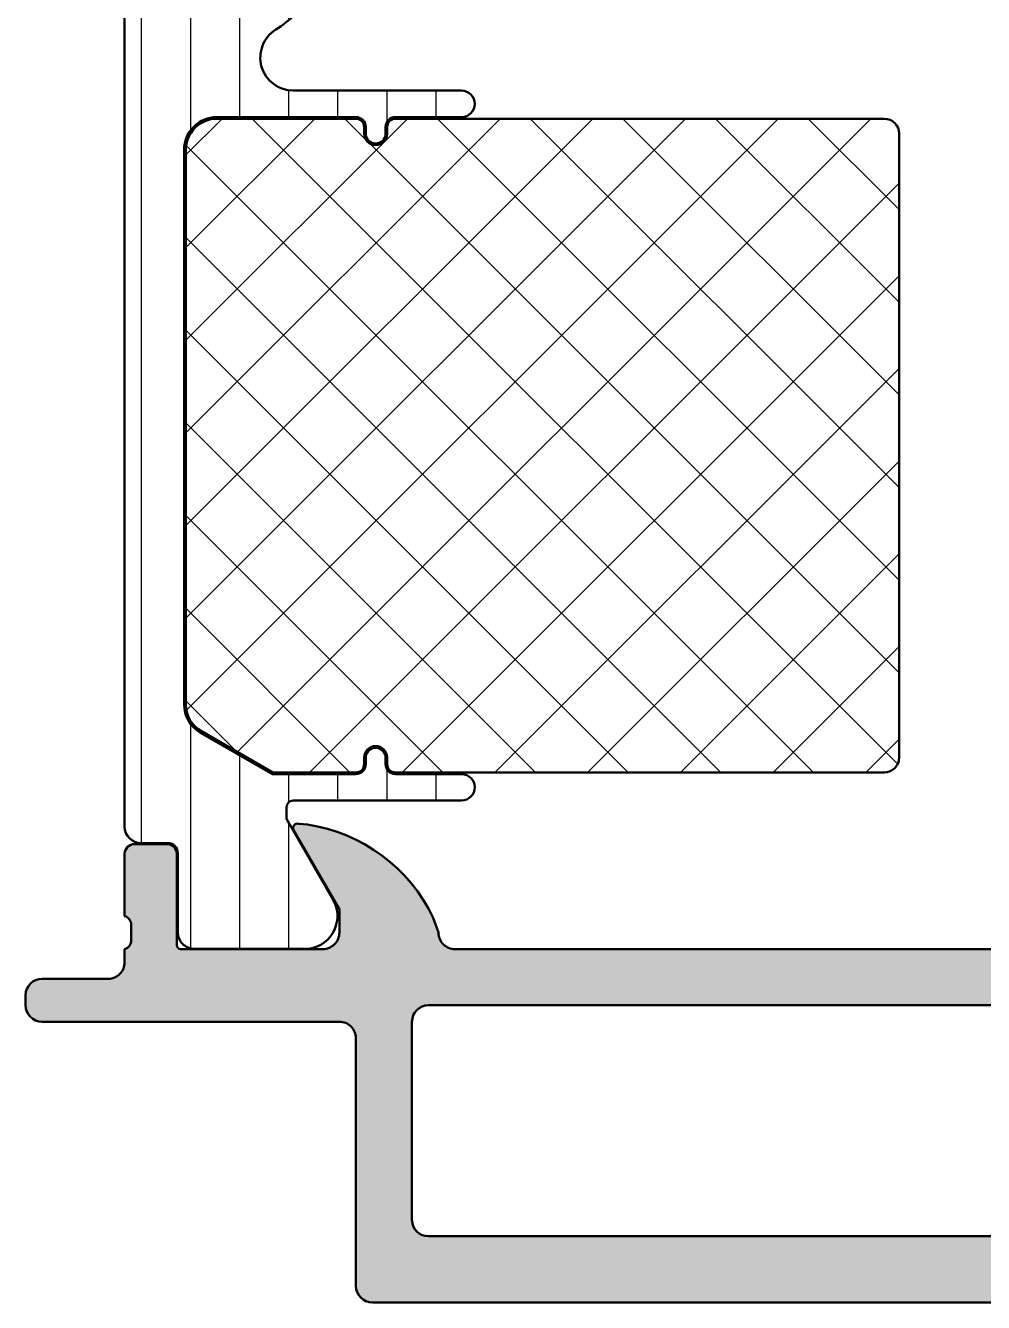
# Model space of a CAD drawing. Extents: x -30 to 78, y 10 to 95.
# Drawn here: x -5 to 24, y 10 to 48.67 of the extents above; entities that cross this region are included whole.
import ezdxf

# ---------------------------------------------------------------- set-up
doc = ezdxf.new("R2010")
doc.units = 0
for name, color, linetype, lineweight in [('0S-Alu contour', 7, 'Continuous', 50), ('0S-Alu hatch', 252, 'Continuous', 25), ('0S-Plastic contour', 254, 'Continuous', 50), ('0S-Plastic hatch', 253, 'Continuous', 25), ('0S-PT contour', 91, 'Continuous', 50), ('0S-PT hatch', 103, 'Continuous', 25)]:
    doc.layers.add(name, color=color, linetype=linetype, lineweight=lineweight)

# ---------------------------------------------------------------- blocks, each defined once
blk = doc.blocks.new('375610__A89413E7_332B_4AC3_A452_71CCE3BFA25D_')
at = {"layer": '0S-Alu hatch'}
h = blk.add_hatch(color=256, dxfattribs=at)
edge = h.paths.add_edge_path()
edge.add_line((-4.50000000000557, 18.49999999999978), (4.499999999994201, 18.50000000000001))
edge.add_ellipse((4.500030519905962, 18.00003051612341), major_axis=(-0.4999694848081195, 0), ratio=1, start_angle=179.992131141837, end_angle=270.0034975377282, ccw=False)
edge.add_line((4.999999999998974, 17.99996185157284), (4.999999999998976, 10.50000000001092))
edge.add_arc((5.500030517577201, 10.50003051757823), 0.5000305185094895, 180.0034968421549, 269.9965031559658)
edge.add_line((5.499999999993718, 10.00000000000001), (67.99999999999987, 10.00000000000001))
edge.add_arc((67.99999999999987, 20.00000000000001), 9.999999999999998, 270, 360)
edge.add_line((77.99999999999987, 20.00000000000001), (77.99999999999987, 24.49999288468667))
edge.add_arc((77.49995117187522, 24.4999928846865), 0.5000488281246476, 0, 90.00000000004559)
edge.add_line((77.49995117187483, 25.00004171281115), (76.19995117187484, 25.00004171281104))
edge.add_arc((76.19995117187509, 24.50004171281127), 0.4999999999997656, 90.00000000002605, 180)
edge.add_line((75.69995117187531, 24.50004171281127), (75.69995117187509, 24.00004171281138))
edge.add_line((75.69995117187509, 24.00004171281138), (76.6999511718751, 24.00004171281103))
edge.add_line((76.6999511718751, 24.00004171281103), (76.6999511718744, 22.50004171281092))
edge.add_ellipse((75.69995117187501, 22.50004171281064), major_axis=(-0.9999999999993747, 0), ratio=1, start_angle=90.00000000002927, end_angle=180, ccw=False)
edge.add_line((75.69995117187554, 21.50004171281126), (71.6999511718751, 21.50004171281126))
edge.add_ellipse((71.69995117187521, 22.50004171281137), major_axis=(-1.000000000000113, 0), ratio=1, start_angle=0, end_angle=89.99999999999352, ccw=False)
edge.add_line((70.69995117187509, 22.50004171281137), (70.69995117187511, 24.00004171281126))
edge.add_line((70.69995117187511, 24.00004171281126), (71.6999511718751, 24.00004171281138))
edge.add_line((71.6999511718751, 24.00004171281138), (71.6999511718751, 24.50004171281115))
edge.add_arc((71.19995117187457, 24.50004171281097), 0.5000000000005258, 0, 90.00000000004559)
edge.add_line((71.19995117187418, 25.0000417128115), (68.3999629060678, 25.00004171281115))
edge.add_arc((68.39996290606791, 24.50004171281148), 0.4999999999996661, 90.00000000001303, 180)
edge.add_line((67.89996290606825, 24.50004171281148), (67.8999629060687, 24.30004171281133))
edge.add_arc((68.3999629060683, 24.30004171281093), 0.4999999999996021, 180, 269.9999999999674)
edge.add_line((68.39996290606801, 23.80004171281133), (68.90005117187488, 23.80004171281144))
edge.add_ellipse((68.90005117187505, 23.3000905409362), major_axis=(-0.4999511718752459, 0), ratio=1, start_angle=180, end_angle=270.00000000001955, ccw=False)
edge.add_line((69.40000234375029, 23.3000905409362), (69.39990234374984, 21.48392843156138))
edge.add_arc((70.88651459583811, 21.48658186464794), 1.486614620123871, 180.1022663141738, 270.5198399252821)
edge.add_line((70.90000234375076, 20.0000284315611), (74.92820733395817, 20.00002843156134))
edge.add_ellipse((74.92820733395824, 19.00002843156135), major_axis=(-0.9999999999999857, 0), ratio=1, start_angle=171.7870244253114, end_angle=270.0000000000041, ccw=False)
edge.add_ellipse((67.99999999999974, 20.00000000000003), major_axis=(-8.000000000000133, 0), ratio=1, start_angle=89.99999999999989, end_angle=171.7870244253119, ccw=False)
edge.add_line((67.99999999999973, 11.9999999999999), (57.80000305175899, 11.99999999999989))
edge.add_line((57.80000305175899, 11.99999999999989), (51.72874450683558, 12.43365478515614))
edge.add_line((51.72874450683558, 12.43365478515614), (51.25941467285075, 12.58982849121072))
edge.add_line((51.25941467285075, 12.58982849121072), (50.92234802246058, 12.95184326171842))
edge.add_line((50.92234802246058, 12.95184326171842), (50.80000305175769, 13.43110656738282))
edge.add_line((50.80000305175769, 13.43110656738282), (50.80000305175722, 22.99999999999955))
edge.add_ellipse((51.30000305175745, 22.99999999999955), major_axis=(-0.5000000000002274, 0), ratio=1, start_angle=270, end_angle=360, ccw=False)
edge.add_line((51.30000305175745, 23.49999999999978), (52.30000305175746, 23.49999999999978))
edge.add_line((52.30000305175746, 23.49999999999978), (52.55000305175768, 23.56698608398415))
edge.add_line((52.55000305175768, 23.56698608398415), (52.73301696777285, 23.75000000000001))
edge.add_line((52.73301696777285, 23.75000000000001), (52.80000305175723, 24.00000000000069))
edge.add_line((52.80000305175723, 24.00000000000069), (52.80000305175745, 25.49999999769067))
edge.add_ellipse((52.8788394983005, 25.76752058968376), major_axis=(-0.278895056327416, 0), ratio=1, start_angle=-1.1645893740997053, end_angle=73.5801235805053, ccw=False)
edge.add_line((52.60000205175747, 25.77318899768215), (52.60000205175746, 26.22678299768213))
edge.add_ellipse((52.87887014740063, 26.23244365715919), major_axis=(-0.2789255417371505, 0), ratio=1, start_angle=-73.57540544464649, end_angle=1.1628700728862214, ccw=False)
edge.add_line((52.80000305175747, 26.49998699768213), (52.80000305175747, 28.37999799769065))
edge.add_arc((52.50000305175746, 28.37999799769066), 0.3000000000000043, 0, 89.99999999999864)
edge.add_line((52.50000305175747, 28.67999799769066), (51.52002873271469, 28.67999799769066))
edge.add_arc((51.52002873271469, 28.37999799769065), 0.3000000000000114, 90, 180)
edge.add_line((51.22002873271468, 28.37999799769065), (51.22002873271469, 25.61999999769066))
edge.add_ellipse((51.1000287350234, 25.61999999769066), major_axis=(-0.1199999976912878, 0), ratio=1, start_angle=90.00000000000341, end_angle=180, ccw=False)
edge.add_line((51.10002873502341, 25.49999999999937), (46.80000305175745, 25.49999999999978))
edge.add_ellipse((46.79999273164655, 25.99998967988888), major_axis=(-0.4999896799956042, 0), ratio=1, start_angle=-0.001182622279827683, end_angle=90.0011826220071, ccw=False)
edge.add_line((46.30000305175745, 25.99999999999946), (46.30000305175768, 26.70001220703081))
edge.add_line((46.30000305175768, 26.70001220703081), (47.6882476806637, 29.10452270507757))
edge.add_arc((47.56129708511833, 29.16121309159493), 0.1390332824643522, 335.9366245844328, 446.6097434881066)
edge.add_line((47.5695190429684, 29.30000305175748), (47.52919006347688, 29.29452514648439))
edge.add_line((47.52919006347688, 29.29452514648439), (47.26858520507867, 29.26846313476552))
edge.add_arc((47.98929224566393, 24.32044884968652), 5.00022639524402, 98.28718532858188, 149.7131689069925)
edge.add_line((43.67153930663913, 26.84220886230424), (43.46289062500078, 26.44502258300748))
edge.add_line((43.46289062500078, 26.44502258300748), (43.30000305175677, 25.99999999999978))
edge.add_ellipse((42.80000305082602, 25.99999999999944), major_axis=(-0.5000000009307543, 0), ratio=1, start_angle=89.99650294258907, end_angle=180, ccw=False)
edge.add_line((42.799972533243, 25.50000000000001), (40.90001525878856, 25.50000000000001))
edge.add_arc((40.90001525878863, 24.00000000000018), 1.499999999999829, 90.00000000000217, 180)
edge.add_line((39.4000152587888, 24.00000000000018), (39.40001525878834, 21.20000000000016))
edge.add_ellipse((38.90001525878823, 21.20000000000005), major_axis=(-0.5000000000001137, 0), ratio=1, start_angle=90.00000000001302, end_angle=180, ccw=False)
edge.add_line((38.90001525878835, 20.69999999999994), (8.00003051757733, 20.69999999999994))
edge.add_ellipse((8.000010727895614, 21.20001072761981), major_axis=(-0.5000107280114893, 0), ratio=1, start_angle=0.0012292686208184023, end_angle=90.00226768182557, ccw=False)
edge.add_line((7.499999999999204, 21.19999999999722), (7.337127685546306, 21.64502258300764))
edge.add_arc((2.810831850583028, 19.5206121272862), 5.000047376773993, 25.14294558707302, 81.71391756521135)
edge.add_line((3.531417846678436, 24.46846313476568), (3.270812988277498, 24.49452514648454))
edge.add_line((3.270812988277498, 24.49452514648454), (3.230484008788494, 24.50000305175752))
edge.add_arc((3.238705966638377, 24.36121309159495), 0.1390332824643608, 93.3902565118197, 204.0633754152978)
edge.add_line((3.111755371092729, 24.30452270507819), (4.499999999998976, 21.90001220703153))
edge.add_line((4.499999999998976, 21.90001220703153), (4.499999999998976, 21.20000000000028))
edge.add_ellipse((4.000010320109652, 21.19998967988927), major_axis=(-0.4999896799958316, 0), ratio=1, start_angle=89.99881737812319, end_angle=180.0011826222799, ccw=False)
edge.add_line((3.999999999999886, 20.69999999999994), (-0.3000256809578303, 20.69999999999958))
edge.add_ellipse((-0.3000256809578303, 20.81999999999958), major_axis=(-0.1200000000000045, 0), ratio=1, start_angle=0, end_angle=90, ccw=False)
edge.add_line((-0.4200256809578349, 20.81999999999958), (-0.4200256809578349, 23.57999799999957))
edge.add_arc((-0.7200256809578462, 23.57999799999958), 0.3000000000000114, 0, 89.99999999999999)
edge.add_line((-0.7200256809578462, 23.87999799999959), (-1.700000000000628, 23.87999799999958))
edge.add_arc((-1.700000000000613, 23.57999799999958), 0.3000000000000043, 90.00000000000273, 180)
edge.add_line((-2.000000000000618, 23.57999799999958), (-2.000000000000625, 21.69998699999106))
edge.add_ellipse((-2.078867095643786, 21.43244365946813), major_axis=(-0.2789255417371423, 0), ratio=1, start_angle=178.8371299271139, end_angle=253.5754054446462, ccw=False)
edge.add_line((-1.799999000000626, 21.42678299999107), (-1.799999000000624, 20.97318899999106))
edge.add_ellipse((-2.078836446543675, 20.96752059199269), major_axis=(-0.2788950563274377, 0), ratio=1, start_angle=106.4198764194939, end_angle=181.1645893740969, ccw=False)
edge.add_line((-2.000000000000623, 20.69999999999957), (-2.000000000001477, 20.30000305175714))
edge.add_ellipse((-2.499984741444393, 20.29998779343345), major_axis=(-0.499984741675739, 0), ratio=1, start_angle=89.99999999943333, end_angle=180.0017485284276, ccw=False)
edge.add_line((-2.499984741449338, 19.80000305175771), (-4.500000000005798, 19.80000305175782))
edge.add_arc((-4.499938970430648, 19.29994201450497), 0.5000610409769993, 90.00699262050773, 179.9877617963108)
edge.add_line((-5.000000000000341, 19.30004882601678), (-5.00000000000125, 19.00000000001024))
edge.add_arc((-4.499969482422898, 19.00003051757813), 0.5000305185096174, 180.0034968421549, 269.9965031560586)
edge = h.paths.add_edge_path()
edge.add_ellipse((7.200003051756993, 12.49999744987077), major_axis=(-0.5000000000001137, 0), ratio=1, start_angle=0, end_angle=89.99999999998698, ccw=False)
edge.add_line((6.70000305175688, 12.49999744987077), (6.70000305175688, 18.49999694824192))
edge.add_ellipse((7.200003051757221, 18.49999694824192), major_axis=(-0.5000000000003411, 0), ratio=1, start_angle=270.000000000013, end_angle=360, ccw=False)
edge.add_line((7.200003051757107, 18.99999694824226), (39.60001525878793, 18.99999694824203))
edge.add_arc((39.60001525878844, 20.49999694824244), 1.500000000000397, 269.9999999999804, 360)
edge.add_line((41.10001525878884, 20.49999694824204), (41.10001525878861, 23.29999999999945))
edge.add_ellipse((41.60001525878867, 23.29999999999945), major_axis=(-0.500000000000057, 0), ratio=1, start_angle=269.9999999999544, end_angle=360, ccw=False)
edge.add_line((41.60001525878906, 23.79999999999951), (48.60001525878884, 23.79999999999951))
edge.add_ellipse((48.60001525878896, 23.29999999999962), major_axis=(-0.4999999999998864, 0), ratio=1, start_angle=180, end_angle=270.000000000013, ccw=False)
edge.add_line((49.10001525878884, 23.29999999999973), (49.10001525878884, 12.499997449871))
edge.add_ellipse((48.60001525878839, 12.499997449871), major_axis=(-0.5000000000004547, 0), ratio=1, start_angle=90.00000000002609, end_angle=180, ccw=False)
edge.add_line((48.60001525878861, 11.99999744987054), (7.20000305175688, 11.99999744987065))
at = {"layer": '0S-Alu contour', "color": 7}
for points in [[(3.531417846678436, 24.46846313476568), (3.270812988277498, 24.49452514648454), (3.230484008788494, 24.50000305175752)], [(3.111755371092729, 24.30452270507819), (4.499999999998976, 21.90001220703153), (4.499999999998976, 21.20000000000028)], [(-0.7200256809578462, 23.87999799999959), (-1.700000000000628, 23.87999799999958)], [(-2.000000000000618, 23.57999799999958), (-2.000000000000625, 21.69998699999106)], [(-0.4200256809578349, 20.81999999999958), (-0.4200256809578349, 23.57999799999957)], [(-1.799999000000626, 21.42678299999107), (-1.799999000000624, 20.97318899999106)], [(7.499999999999204, 21.19999999999722), (7.337127685546306, 21.64502258300764)], [(-2.000000000000623, 20.69999999999957), (-2.000000000001477, 20.30000305175714)], [(3.999999999999886, 20.69999999999994), (-0.3000256809578303, 20.69999999999958)], [(38.90001525878835, 20.69999999999994), (8.00003051757733, 20.69999999999994)], [(-2.499984741449338, 19.80000305175771), (-4.500000000005798, 19.80000305175782)], [(-5.000000000000341, 19.30004882601678), (-5.00000000000125, 19.00000000001024)], [(7.200003051757107, 18.99999694824226), (39.60001525878793, 18.99999694824203)], [(-4.50000000000557, 18.49999999999978), (4.499999999994201, 18.50000000000001)], [(6.70000305175688, 12.49999744987077), (6.70000305175688, 18.49999694824192)], [(4.999999999998974, 17.99996185157284), (4.999999999998976, 10.50000000001092)], [(48.60001525878861, 11.99999744987054), (7.20000305175688, 11.99999744987065)], [(5.499999999993718, 10.00000000000001), (67.99999999999987, 10.00000000000001)]]:
    blk.add_lwpolyline(points, dxfattribs=at)
for centre, radius, start, end in [((3.238705966638377, 24.36121309159495), 0.1390332824643608, 93.3902565118197, 204.0633754152978), ((2.810831850583028, 19.5206121272862), 5.000047376773993, 25.14294558707302, 81.71391756521135), ((-1.700000000000613, 23.57999799999958), 0.3000000000000043, 90.00000000000273, 180), ((-0.7200256809578462, 23.57999799999958), 0.3000000000000114, 0, 89.99999999999999), ((-4.499938970430648, 19.29994201450497), 0.5000610409769993, 90.00699262050773, 179.9877617963108), ((-4.499969482422898, 19.00003051757813), 0.5000305185096174, 180.0034968421549, 269.9965031560586), ((5.500030517577201, 10.50003051757823), 0.5000305185094895, 180.0034968421549, 269.9965031559658)]:
    blk.add_arc(centre, radius, start, end, dxfattribs=at)
at = {"layer": '0S-Alu contour', "color": 7, "extrusion": (0, 0, -1)}
for centre, radius, start, end in [((2.078867095643786, 21.43244365946813), 0.2789255417371423, 106.4245945553538, 181.1628700728862), ((2.078836446543675, 20.96752059199269), 0.2788950563274378, 178.8354106259031, 253.5801235805061), ((-4.000010320109652, 21.19998967988927), 0.4999896799958316, 179.9988173777201, 270.0011826218768), ((-8.000010727895614, 21.20001072761981), 0.5000107280114893, 269.9977323181744, 359.9987707313792), ((0.3000256809578303, 20.81999999999958), 0.1200000000000045, 270, 0), ((2.499984741444393, 20.29998779343345), 0.4999847416757391, 179.9982514715724, 270.0000000005667), ((-7.200003051757221, 18.49999694824192), 0.5000000000003411, 0, 89.99999999998697), ((-4.500030519905962, 18.00003051612341), 0.4999694848081195, 89.99650246227179, 180.007868858163), ((-7.200003051756993, 12.49999744987077), 0.5000000000001137, 270.000000000013, 0)]:
    blk.add_arc(centre, radius, start, end, dxfattribs=at)
blk = doc.blocks.new('371760__17C5ECEC_3F90_4832_8A83_7FE1167762A1_')
at = {"layer": '0S-PT hatch'}
h = blk.add_hatch(dxfattribs=at)
h.set_pattern_fill('ANSI37', color=256, scale=0.625, angle=90, style=0)
h.set_pattern_definition([(135, (0, 0), (-1.403165018917055, -1.403165018917055), []), (225, (0, 0), (1.403165018917055, -1.403165018917055), [])])
edge = h.paths.add_edge_path()
edge.add_line((21.44998626708937, 45.39997711203319), (21.44998626714362, 26.49995502965782))
edge.add_ellipse((20.99996411500234, 26.49997485000324), major_axis=(-0.4500221525777539, 0), ratio=1, start_angle=90.00282035246659, end_angle=179.9974765193581, ccw=False)
edge.add_line((20.99998626708925, 26.0499526979707), (6.199987792968229, 26.04995269797082))
edge.add_ellipse((6.199987792968244, 26.2999526979708), major_axis=(-0.2499999999999822, 0), ratio=1, start_angle=0, end_angle=89.9999999999967, ccw=False)
edge.add_line((5.949987792968261, 26.2999526979708), (5.949987792968272, 26.49995269797082))
edge.add_arc((5.599992370604937, 26.49995269797082), 0.3499954223633352, 0, 180)
edge.add_line((5.249996948241602, 26.49995269797082), (5.249996948241602, 26.29995269797089))
edge.add_ellipse((4.999996948241545, 26.29995269797089), major_axis=(-0.2500000000000568, 0), ratio=1, start_angle=89.9999999999967, end_angle=180, ccw=False)
edge.add_line((4.99999694824153, 26.04995269797083), (2.487174387185305, 26.04995269797082))
edge.add_line((2.487174387185305, 26.04995269797082), (0.3250747343361127, 27.29798661615781))
edge.add_ellipse((0.8000817602370204, 28.12079229175851), major_axis=(-0.9500741310318613, 0), ratio=1, start_angle=0.0011422939418821443, end_angle=60.002091819914085, ccw=False)
edge.add_line((-0.1499923706060252, 28.12077335032978), (-0.1500049806611798, 44.8999760849583))
edge.add_ellipse((0.7999950193382688, 44.89997711203332), major_axis=(-0.950000000000004, 0), ratio=1, start_angle=-90.0000000000008, end_angle=6.194420529936906e-05, ccw=False)
edge.add_line((0.799995019338283, 45.84997711203332), (4.99999694824163, 45.84997711203331))
edge.add_ellipse((4.999996948241516, 45.59997711203323), major_axis=(-0.2500000000000782, 0), ratio=1, start_angle=180, end_angle=269.99999999997397, ccw=False)
edge.add_line((5.249996948241594, 45.59997711203323), (5.249996948241715, 45.39997711203331))
edge.add_arc((5.599992370604937, 45.39997711203331), 0.3499954223632216, 180, 360)
edge.add_line((5.949987792968158, 45.39997711203331), (5.949987792968158, 45.59997711203333))
edge.add_ellipse((6.199987792968116, 45.59997711203324), major_axis=(-0.2499999999999574, 0), ratio=1, start_angle=269.99999999997397, end_angle=360, ccw=False)
edge.add_line((6.199987792968229, 45.8499771120332), (20.99998393540224, 45.84997711208767))
edge.add_ellipse((20.99996411505678, 45.39995495994634), major_axis=(-0.4500221525778107, 0), ratio=1, start_angle=180.002820352431, end_angle=269.99747651946143, ccw=False)
at = {"layer": '0S-PT contour', "color": 7}
for points in [[(0.799995019338283, 45.84997711203332), (4.99999694824163, 45.84997711203331)], [(6.199987792968229, 45.8499771120332), (20.99998393540224, 45.84997711208767)], [(5.249996948241594, 45.59997711203323), (5.249996948241715, 45.39997711203331)], [(5.949987792968158, 45.39997711203331), (5.949987792968158, 45.59997711203333)], [(21.44998626708937, 45.39997711203319), (21.44998626714362, 26.49995502965782)], [(-0.1499923706060252, 28.12077335032978), (-0.1500049806611798, 44.8999760849583)], [(4.99999694824153, 26.04995269797083), (2.487174387185305, 26.04995269797082), (0.3250747343361127, 27.29798661615781)], [(5.249996948241602, 26.49995269797082), (5.249996948241602, 26.29995269797089)], [(5.949987792968261, 26.2999526979708), (5.949987792968272, 26.49995269797082)], [(20.99998626708925, 26.0499526979707), (6.199987792968229, 26.04995269797082)]]:
    blk.add_lwpolyline(points, dxfattribs=at)
at = {"layer": '0S-PT contour', "color": 7, "extrusion": (0, 0, -1)}
for centre, radius, start, end in [((-0.7999950193382688, 44.89997711203332), 0.950000000000004, 359.9999380557947, 90.00000000000087), ((-4.999996948241516, 45.59997711203323), 0.2500000000000782, 90.00000000002605, 180), ((-6.199987792968116, 45.59997711203324), 0.2499999999999574, 0, 90.00000000002605), ((-20.99996411505678, 45.39995495994634), 0.4500221525778107, 90.0025234805386, 179.997179647569), ((-0.8000817602370204, 28.12079229175851), 0.9500741310318614, 299.9979081800859, 359.9988577060581), ((-4.999996948241545, 26.29995269797089), 0.2500000000000568, 180, 270.0000000000033), ((-6.199987792968244, 26.2999526979708), 0.2499999999999822, 270.0000000000033, 0), ((-20.99996411500234, 26.49997485000324), 0.4500221525777539, 180.002523480642, 269.9971796475334)]:
    blk.add_arc(centre, radius, start, end, dxfattribs=at)
at = {"layer": '0S-PT contour', "color": 7}
for centre, radius, start, end in [((5.599992370604937, 45.39997711203331), 0.3499954223632216, 180, 0), ((5.599992370604937, 26.49995269797082), 0.3499954223633352, 0, 180)]:
    blk.add_arc(centre, radius, start, end, dxfattribs=at)
blk = doc.blocks.new('284171__A547F27E_1C35_4FAF_9016_F1F0822AD5C8___FE96ABA8_10E9_42B2_835F_5101BE4EAD60_')
at = {"layer": '0S-Plastic hatch'}
h = blk.add_hatch(dxfattribs=at)
h.set_pattern_fill('ANSI31', color=256, scale=0.4680000000000001, angle=45, style=0)
h.set_pattern_definition([(90, (0, 0), (-1.4859, 0), [])])
edge = h.paths.add_edge_path()
edge.add_line((-2.000006103519396, 53.0999526447231), (-1.999999985072108, 24.40999689337607))
edge.add_arc((-1.499999985072122, 24.40999700000654), 0.4999999999999972, 180.0000122241782, 270)
edge.add_line((-1.499999985072122, 23.90999700000655), (-0.6896686666672736, 23.90999700000654))
edge.add_ellipse((-0.6896686666672736, 23.60999700000654), major_axis=(-0.2999999999999971, 0), ratio=1, start_angle=180, end_angle=270, ccw=False)
edge.add_line((-0.3896686666672764, 23.60999700000654), (-0.3900006170643024, 21.20999861707023))
edge.add_arc((0.1099953603743131, 21.20999597744516), 0.4999959774455833, 179.9996975182267, 270.0003024811867)
edge.add_line((0.1099979999993933, 20.71000000000654), (3.586539498098858, 20.71000000000655))
edge.add_arc((3.444228849107503, 21.6998180747294), 0.9999960709244742, 278.1816080518999, 392.7270160998403)
edge.add_line((4.28548149809885, 22.24045300000654), (2.900003051757224, 24.64017239078905))
edge.add_line((2.900003051757224, 24.64017239078905), (2.900003051757224, 24.99996490500214))
edge.add_ellipse((3.100003051757212, 24.99996490500219), major_axis=(-0.1999999999999886, 0), ratio=1, start_angle=270.00000000001626, end_angle=360, ccw=False)
edge.add_line((3.100003051757155, 25.19996490500218), (8.199990844725974, 25.19996490500221))
edge.add_arc((8.199990844725974, 25.59995880148657), 0.3999938964843608, 270, 450)
edge.add_line((8.199990844725974, 25.99995269797093), (6.199987792968116, 25.99995269797104))
edge.add_ellipse((6.199987792968144, 26.29995269797103), major_axis=(-0.2999999999999829, 0), ratio=1, start_angle=0, end_angle=89.9999999999946, ccw=False)
edge.add_line((5.899987792968161, 26.29995269797103), (5.899987792968161, 26.49995269797096))
edge.add_arc((5.59999237060488, 26.49995269797085), 0.2999954223632812, 0, 180)
edge.add_line((5.299996948241599, 26.49995269797074), (5.299996948241599, 26.299952697971))
edge.add_ellipse((4.999996948241474, 26.29995269797094), major_axis=(-0.300000000000125, 0), ratio=1, start_angle=90.00000000001091, end_angle=180, ccw=False)
edge.add_line((4.99999694824153, 25.99995269797081), (2.473779296874525, 25.99995269797093))
edge.add_line((2.473779296874525, 25.99995269797093), (0.3000762939447696, 27.25468444556565))
edge.add_ellipse((0.8000825696632033, 28.12079275910101), major_axis=(-1.000074940458399, 0), ratio=1, start_angle=0.0011141101646217066, end_angle=60.00206363611238, ccw=False)
edge.add_line((-0.1999923706061302, 28.1207733127532), (-0.2000049806611486, 44.89997603090176))
edge.add_ellipse((0.7999950193383399, 44.89997711203346), major_axis=(-1.000000000000072, 0), ratio=1, start_angle=-89.99999999999591, end_angle=6.194420529936906e-05, ccw=False)
edge.add_line((0.7999950193382687, 45.89997711203354), (4.999996948241516, 45.89997711203331))
edge.add_ellipse((4.999996948241587, 45.5999771120333), major_axis=(-0.3000000000000043, 0), ratio=1, start_angle=180, end_angle=270.00000000001353, ccw=False)
edge.add_line((5.299996948241592, 45.5999771120333), (5.299996948241599, 45.39997711203343))
edge.add_arc((5.59999237060488, 45.39997711203342), 0.2999954223632812, 180, 360)
edge.add_line((5.899987792968161, 45.39997711203342), (5.899987792968161, 45.5999771120333))
edge.add_ellipse((6.199987792968343, 45.59997711203324), major_axis=(-0.3000000000001819, 0), ratio=1, start_angle=270, end_angle=360, ccw=False)
edge.add_line((6.199987792968343, 45.89997711203342), (8.199990844725974, 45.89997711203333))
edge.add_arc((8.199990844725974, 46.29997100851776), 0.3999938964844176, 270, 450)
edge.add_line((8.199990844725974, 46.69996490500217), (3.107183946177954, 46.69996490500217))
edge.add_ellipse((3.10718394617794, 47.69996490500211), major_axis=(-0.999999999999943, 0), ratio=1, start_angle=-58.21166935638939, end_angle=90.0000000000008, ccw=False)
edge.add_arc((1.000053194031238, 51.09996490402546), 3.000000000000182, 301.7883306436116, 360.0039970867418)
edge.add_line((4.000053186731247, 51.10017419099769), (3.9999938964839, 52.79995269797088))
edge.add_arc((3.499993896483758, 52.79995269797082), 0.5000000000001421, 0, 90.00000000000813)
edge.add_line((3.499993896483687, 53.29995269797096), (2.173978524999313, 53.29995269797096))
edge.add_arc((2.173978524999284, 53.09995269797098), 0.1999999999999886, 89.99999999999186, 174.9998434473586)
edge.add_line((1.974739633009847, 53.11738439091276), (1.901135558496392, 52.27611244441502))
edge.add_arc((2.199993896480634, 52.2499649050023), 0.3000000000000722, 174.9998434473521, 270.0000000000027)
edge.add_line((2.199993896480648, 51.94996490500223), (2.586716358770402, 51.94996490500217))
edge.add_ellipse((1.000053194031423, 51.0999649040255), major_axis=(-1.799999999999962, 0), ratio=1, start_angle=-28.17864277579929, end_angle=208.1786427757992, ccw=False)
edge.add_line((-0.5866099707075562, 51.94996490500217), (-0.2000061035193426, 51.94996490500229))
edge.add_arc((-0.2000061035192999, 52.24996490500235), 0.300000000000054, 269.9999999999919, 365.0001565526374)
edge.add_line((0.0988522344649291, 52.27611244441501), (0.0252481599515733, 53.11738439091269))
edge.add_arc((-0.1739907320380922, 53.09995269797077), 0.2000000000002267, 5.000156552672089, 90.00000000000813)
edge.add_line((-0.1739907320381206, 53.29995269797101), (-1.800006103519351, 53.29995269797099))
edge.add_arc((-1.800006103519365, 53.09995269797096), 0.2000000000000313, 89.99999999999594, 179.9999847272327)
at = {"layer": '0S-Plastic contour', "color": 7}
for points in [[(-2.000006103519396, 53.0999526447231), (-1.999999985072108, 24.40999689337607)], [(-0.1739907320381206, 53.29995269797101), (-1.800006103519351, 53.29995269797099)], [(0.0988522344649291, 52.27611244441501), (0.0252481599515733, 53.11738439091269)], [(1.974739633009847, 53.11738439091276), (1.901135558496392, 52.27611244441502)], [(3.499993896483687, 53.29995269797096), (2.173978524999313, 53.29995269797096)], [(4.000053186731247, 51.10017419099769), (3.9999938964839, 52.79995269797088)], [(-0.5866099707075562, 51.94996490500217), (-0.2000061035193426, 51.94996490500229)], [(2.199993896480648, 51.94996490500223), (2.586716358770402, 51.94996490500217)], [(8.199990844725974, 46.69996490500217), (3.107183946177954, 46.69996490500217)], [(0.7999950193382687, 45.89997711203354), (4.999996948241516, 45.89997711203331)], [(6.199987792968343, 45.89997711203342), (8.199990844725974, 45.89997711203333)], [(5.299996948241592, 45.5999771120333), (5.299996948241599, 45.39997711203343)], [(5.899987792968161, 45.39997711203342), (5.899987792968161, 45.5999771120333)], [(-0.1999923706061302, 28.1207733127532), (-0.2000049806611486, 44.89997603090176)], [(4.99999694824153, 25.99995269797081), (2.473779296874525, 25.99995269797093), (0.3000762939447696, 27.25468444556565)], [(5.299996948241599, 26.49995269797074), (5.299996948241599, 26.299952697971)], [(5.899987792968161, 26.29995269797103), (5.899987792968161, 26.49995269797096)], [(8.199990844725974, 25.99995269797093), (6.199987792968116, 25.99995269797104)], [(3.100003051757155, 25.19996490500218), (8.199990844725974, 25.19996490500221)], [(4.28548149809885, 22.24045300000654), (2.900003051757224, 24.64017239078905), (2.900003051757224, 24.99996490500214)], [(-1.499999985072122, 23.90999700000655), (-0.6896686666672736, 23.90999700000654)], [(-0.3896686666672764, 23.60999700000654), (-0.3900006170643024, 21.20999861707023)], [(0.1099979999993933, 20.71000000000654), (3.586539498098858, 20.71000000000655)]]:
    blk.add_lwpolyline(points, dxfattribs=at)
for centre, radius, start, end in [((-1.800006103519365, 53.09995269797096), 0.2000000000000313, 89.99999999999594, 179.9999847272327), ((-0.1739907320380922, 53.09995269797077), 0.2000000000002267, 5.000156552672089, 90.00000000000813), ((2.173978524999284, 53.09995269797098), 0.1999999999999886, 89.99999999999186, 174.9998434473586), ((3.499993896483758, 52.79995269797082), 0.5000000000001421, 0, 90.00000000000813), ((-0.2000061035192999, 52.24996490500235), 0.300000000000054, 269.9999999999919, 5.000156552637421), ((2.199993896480634, 52.2499649050023), 0.3000000000000722, 174.9998434473521, 270.0000000000027), ((1.000053194031238, 51.09996490402546), 3.000000000000182, 301.7883306436116, 0.0039970867418171), ((8.199990844725974, 46.29997100851776), 0.3999938964844176, 270, 90), ((5.59999237060488, 45.39997711203342), 0.2999954223632812, 180, 0), ((5.59999237060488, 26.49995269797085), 0.2999954223632812, 0, 180), ((8.199990844725974, 25.59995880148657), 0.3999938964843608, 270, 90), ((-1.499999985072122, 24.40999700000654), 0.4999999999999972, 180.0000122241782, 270), ((3.444228849107503, 21.6998180747294), 0.9999960709244742, 278.1816080518999, 32.72701609984035), ((0.1099953603743131, 21.20999597744516), 0.4999959774455833, 179.9996975182267, 270.0003024811867)]:
    blk.add_arc(centre, radius, start, end, dxfattribs=at)
at = {"layer": '0S-Plastic contour', "color": 7, "extrusion": (0, 0, -1)}
for centre, radius, start, end in [((-1.000053194031423, 51.0999649040255), 1.799999999999962, 151.8213572242008, 28.1786427757992), ((-3.10718394617794, 47.69996490500211), 0.999999999999943, 269.9999999999992, 58.21166935638949), ((-0.7999950193383399, 44.89997711203346), 1.000000000000072, 359.9999380557947, 89.99999999999594), ((-4.999996948241587, 45.5999771120333), 0.3000000000000043, 89.99999999998644, 180), ((-6.199987792968343, 45.59997711203324), 0.3000000000001819, 0, 90), ((-0.8000825696632033, 28.12079275910101), 1.000074940458399, 299.9979363638876, 359.9988858898354), ((-4.999996948241474, 26.29995269797094), 0.300000000000125, 180, 269.9999999999891), ((-6.199987792968144, 26.29995269797103), 0.2999999999999829, 270.0000000000054, 0), ((-3.100003051757212, 24.99996490500219), 0.1999999999999886, 0, 89.99999999998371), ((0.6896686666672736, 23.60999700000654), 0.2999999999999971, 90, 180)]:
    blk.add_arc(centre, radius, start, end, dxfattribs=at)
blk = doc.blocks.new('371760__40AC4483_346E_4776_8242_3BC79AB7BDEF_')
at = {"layer": '0S-Alu contour', "color": 7}
blk.add_blockref('375610__A89413E7_332B_4AC3_A452_71CCE3BFA25D_', (0, 0), dxfattribs=at)
at = {"layer": '0S-Plastic contour', "color": 7}
blk.add_blockref('284171__A547F27E_1C35_4FAF_9016_F1F0822AD5C8___FE96ABA8_10E9_42B2_835F_5101BE4EAD60_', (0, 0), dxfattribs=at)
at = {"layer": '0S-PT contour', "color": 7}
blk.add_blockref('371760__17C5ECEC_3F90_4832_8A83_7FE1167762A1_', (0, 0), dxfattribs=at)

msp = doc.modelspace()

# ---------------------------------------------------------------- block references
at = {"layer": '0S-Alu contour', "color": 7}
msp.add_blockref('371760__40AC4483_346E_4776_8242_3BC79AB7BDEF_', (0, 0), dxfattribs=at)

doc.saveas('drawing.dxf')
